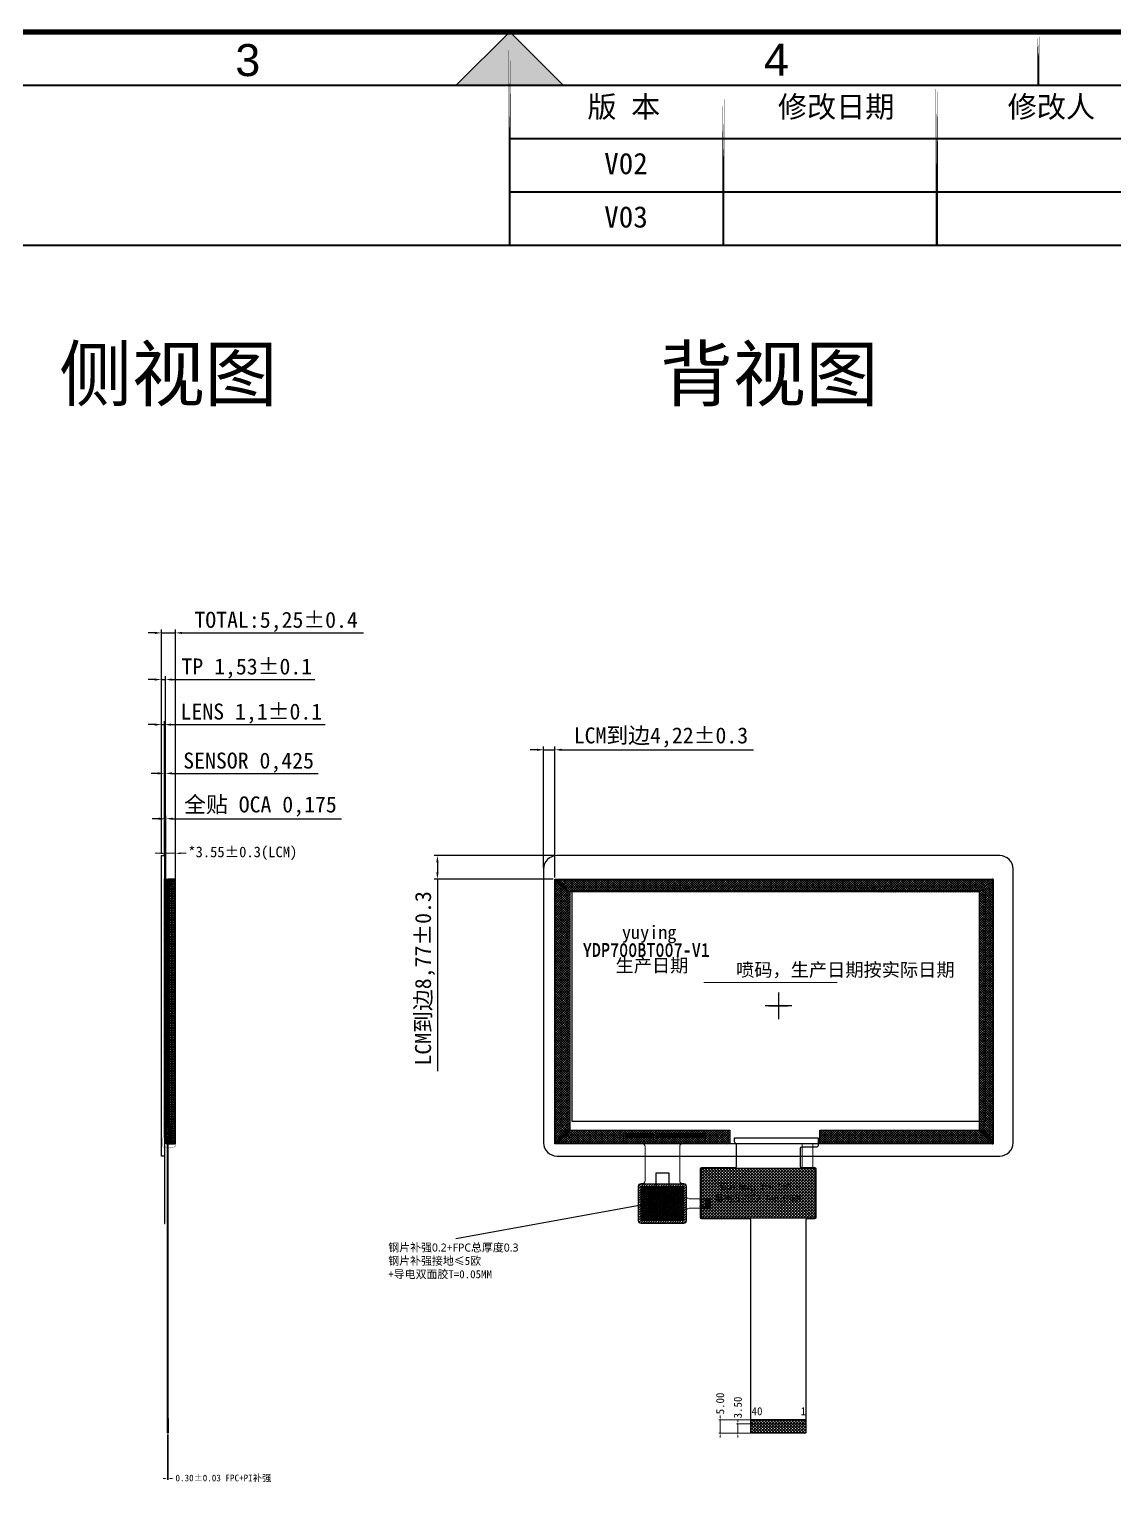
# Model space of a CAD drawing. Header units: millimetres. Extents: x 5678 to 6868, y 431 to 1273.
# Drawn here: x 6093 to 6500, y 725 to 1273 of the extents above; entities that cross this region are included whole.
import ezdxf
from ezdxf.enums import TextEntityAlignment as Align

# ---------------------------------------------------------------- set-up
doc = ezdxf.new("R2010")
doc.units = ezdxf.units.MM
doc.header["$PDMODE"] = 35
doc.header["$PDSIZE"] = 5
doc.linetypes.add('CENTER', pattern=[0.6, 0.375, -0.075, 0.075, -0.075])
for name, color, linetype in [('', 7, 'Continuous'), ('DIM', 3, 'Continuous'), ('FPC', 2, 'Continuous'), ('ITO', 3, 'Continuous'), ('Lens', 6, 'Continuous'), ('OCA', 2, 'Continuous'), ('sensor OD', 7, 'Continuous'), ('鑫视界图框', 3, 'Continuous')]:
    doc.layers.add(name, color=color, linetype=linetype)
for name, color, linetype, lineweight in [('BOT ITO', 6, 'Continuous', 9), ('TP-FPC', 20, 'Continuous', 9), ('标注', 3, 'Continuous', 13)]:
    doc.layers.add(name, color=color, linetype=linetype, lineweight=lineweight)
doc.styles.add('Arial', font='arial.ttf')
doc.styles.add('NOTE', font='ROMANS.shx', dxfattribs={"width": 0.8, "bigfont": 'EXTFONT.shx'})
doc.styles.get("Standard").update_dxf_attribs({"font": 'txt', "bigfont": 'gbcbig.shx'})
doc.styles.add('TITLE', font='arial.ttf')
doc.styles.add('宋体', font='')
doc.styles.add('黑体', font='simhei.ttf')
doc.styles.get('宋体').set_extended_font_data('SimSun')
doc.dimstyles.new('DIM', dxfattribs={"dimtxt": 3, "dimasz": 0.8, "dimexe": 0.5, "dimexo": 0.5, "dimgap": 0.5, "dimtad": 0, "dimzin": 9, "dimdsep": 46, "dimtxsty": '宋体', "dimcen": 0.1, "dimclrd": 3, "dimclre": 3, "dimclrt": 3, "dimadec": 0, "dimazin": 0, "dimtm": 1e-09, "dimtfac": 1, "dimtmove": 0, "dimatfit": 0, "dimfxl": 1, "dimtolj": 1, "dimlwd": 5, "dimlwe": 5, "dimarcsym": 0})
doc.dimstyles.new('HJ', dxfattribs={"dimtxt": 6, "dimasz": 2.5, "dimexe": 1.25, "dimexo": 0.625, "dimtad": 1, "dimtxsty": '黑体', "dimcen": 2.5, "dimclrd": 4, "dimclre": 4, "dimclrt": 4, "dimadec": 0, "dimazin": 0, "dimtfac": 1, "dimtmove": 0, "dimatfit": 3, "dimfxl": 1, "dimarcsym": 0})
doc.dimstyles.new('ISO-25$7', dxfattribs={"dimscale": 0.5, "dimtxt": 1.5, "dimasz": 2, "dimexe": 0.2, "dimexo": 0.2, "dimtad": 0, "dimzin": 1, "dimdsep": 46, "dimtxsty": 'TITLE', "dimcen": 2.5, "dimclrd": 7, "dimclre": 256, "dimclrt": 7, "dimadec": 0, "dimazin": 0, "dimtfac": 1, "dimtmove": 0, "dimatfit": 0, "dimfxl": 1, "dimlwd": 9, "dimlwe": 9, "dimarcsym": 0})
doc.dimstyles.new('STANDARD$7', dxfattribs={"dimtxt": 1.5, "dimasz": 1.25, "dimexe": 0.25, "dimexo": 0.25, "dimgap": 0.25, "dimtad": 0, "dimzin": 0, "dimdsep": 46, "dimtxsty": 'NOTE', "dimcen": 0.5, "dimclrd": 256, "dimclre": 5, "dimclrt": 256, "dimazin": 0, "dimtfac": 1, "dimtmove": 0, "dimatfit": 1, "dimfxl": 1, "dimtolj": 1, "dimtzin": 0, "dimarcsym": 0})

# ---------------------------------------------------------------- blocks, each defined once
blk = doc.blocks.new('*D125')
at = {"color": 4, "lineweight": -2}
for p, q in [((6142.46, 963.83), (6142.46, 1013.57)), ((6143.56, 963.83), (6143.56, 1013.57)), ((6139.96, 1012.32), (6137.46, 1012.32)), ((6142.46, 1012.32), (6143.56, 1012.32)), ((6146.06, 1012.32), (6203.74, 1012.32))]:
    blk.add_line(p, q, dxfattribs=at)
at = {"color": 4}
for points in [[(6139.96, 1012.73), (6139.96, 1011.9), (6142.46, 1012.32)], [(6146.06, 1012.73), (6146.06, 1011.9), (6143.56, 1012.32)]]:
    blk.add_solid(points, dxfattribs=at)
at = {"layer": 'Defpoints', "color": 0}
for p in [(6143.56, 1012.32), (6142.46, 963.21), (6143.56, 963.21)]:
    blk.add_point(p, dxfattribs=at)
at = {"color": 4, "insert": (6176.15, 1016.45), "char_height": 6, "attachment_point": 5, "style": '黑体'}
blk.add_mtext('LENS 1,1%%P0.1', dxfattribs=at)
blk = doc.blocks.new('*D130')
at = {"color": 4, "lineweight": -2}
for p, q in [((6141.06, 994.05), (6138.56, 994.05)), ((6143.56, 963.54), (6143.56, 995.3)), ((6143.56, 994.05), (6143.98, 994.05)), ((6143.98, 955.25), (6143.98, 995.3)), ((6146.48, 994.05), (6201.23, 994.05))]:
    blk.add_line(p, q, dxfattribs=at)
at = {"color": 4}
for points in [[(6141.06, 994.47), (6141.06, 993.64), (6143.56, 994.05)], [(6146.48, 994.47), (6146.48, 993.64), (6143.98, 994.05)]]:
    blk.add_solid(points, dxfattribs=at)
at = {"layer": 'Defpoints', "color": 0}
for p in [(6143.98, 994.05), (6143.56, 962.92), (6143.98, 954.63)]:
    blk.add_point(p, dxfattribs=at)
at = {"color": 4, "insert": (6175.11, 998.07), "char_height": 6, "attachment_point": 5, "style": '黑体'}
blk.add_mtext('SENSOR 0,425', dxfattribs=at)
blk = doc.blocks.new('*D131')
at = {"color": 4, "lineweight": -2}
for p, q in [((6142.46, 963.83), (6142.46, 1030.46)), ((6143.98, 955.25), (6143.98, 1030.46)), ((6139.96, 1029.21), (6137.46, 1029.21)), ((6142.46, 1029.21), (6143.98, 1029.21)), ((6146.48, 1029.21), (6199.88, 1029.21))]:
    blk.add_line(p, q, dxfattribs=at)
at = {"color": 4}
for points in [[(6139.96, 1029.63), (6139.96, 1028.8), (6142.46, 1029.21)], [(6146.48, 1029.63), (6146.48, 1028.8), (6143.98, 1029.21)]]:
    blk.add_solid(points, dxfattribs=at)
at = {"layer": 'Defpoints', "color": 0}
for p in [(6143.98, 1029.21), (6142.46, 963.21), (6143.98, 954.63)]:
    blk.add_point(p, dxfattribs=at)
at = {"color": 4, "insert": (6174.43, 1033.34), "char_height": 6, "attachment_point": 5, "style": '黑体'}
blk.add_mtext('TP 1,53%%P0.1', dxfattribs=at)
blk = doc.blocks.new('*D160')
at = {"color": 3, "lineweight": 5}
for p, q in [((6358.37, 751.01), (6358.37, 751.81)), ((6363.01, 750.21), (6357.87, 750.21)), ((6363.01, 746.71), (6357.87, 746.71)), ((6358.37, 746.71), (6358.37, 750.21)), ((6358.37, 745.91), (6358.37, 745.11))]:
    blk.add_line(p, q, dxfattribs=at)
at = {"color": 3}
for points in [[(6358.24, 751.01), (6358.51, 751.01), (6358.37, 750.21)], [(6358.24, 745.91), (6358.51, 745.91), (6358.37, 746.71)]]:
    blk.add_solid(points, dxfattribs=at)
at = {"layer": 'Defpoints', "color": 0}
for p in [(6358.37, 750.21), (6363.51, 750.21), (6363.51, 746.71)]:
    blk.add_point(p, dxfattribs=at)
at = {"color": 7, "insert": (6358.37, 756.37), "char_height": 3, "attachment_point": 5, "rotation": 90, "style": '宋体'}
blk.add_mtext('\\A1;3.50', dxfattribs=at)
blk = doc.blocks.new('*D161')
at = {"color": 3, "lineweight": 5}
for p, q in [((6363.01, 751.71), (6351.28, 751.71)), ((6351.78, 752.51), (6351.78, 753.31)), ((6351.78, 746.71), (6351.78, 751.71)), ((6363.01, 746.71), (6351.28, 746.71)), ((6351.78, 745.91), (6351.78, 745.11))]:
    blk.add_line(p, q, dxfattribs=at)
at = {"color": 3}
for points in [[(6351.65, 752.51), (6351.91, 752.51), (6351.78, 751.71)], [(6351.65, 745.91), (6351.91, 745.91), (6351.78, 746.71)]]:
    blk.add_solid(points, dxfattribs=at)
at = {"layer": 'Defpoints', "color": 0}
for p in [(6351.78, 751.71), (6363.51, 751.71), (6363.51, 746.71)]:
    blk.add_point(p, dxfattribs=at)
at = {"color": 7, "insert": (6351.78, 757.87), "char_height": 3, "attachment_point": 5, "rotation": 90, "style": '宋体'}
blk.add_mtext('\\A1;5.00', dxfattribs=at)
blk = doc.blocks.new('*D146')
at = {"layer": 'Defpoints', "color": 0}
for p in [(6144.16, 977.05), (6143.98, 962.92), (6144.16, 953.91)]:
    blk.add_point(p, dxfattribs=at)
at = {"layer": 'DIM', "color": 4, "lineweight": -2}
for p, q in [((6141.48, 977.05), (6138.98, 977.05)), ((6143.98, 963.55), (6143.98, 978.3)), ((6143.98, 977.05), (6144.16, 977.05)), ((6144.16, 954.54), (6144.16, 978.3)), ((6146.66, 977.05), (6209.93, 977.05))]:
    blk.add_line(p, q, dxfattribs=at)
at = {"layer": 'DIM', "color": 4}
for points in [[(6141.48, 977.46), (6141.48, 976.63), (6143.98, 977.05)], [(6146.66, 977.46), (6146.66, 976.63), (6144.16, 977.05)]]:
    blk.add_solid(points, dxfattribs=at)
at = {"layer": 'DIM', "color": 4, "insert": (6179.55, 981.63), "char_height": 6, "attachment_point": 5, "style": '黑体'}
blk.add_mtext('全贴 OCA 0,175', dxfattribs=at)
blk = doc.blocks.new('*D147')
at = {"color": 4, "lineweight": -2}
for p, q in [((6139.96, 1046.7), (6137.46, 1046.7)), ((6142.46, 963.83), (6142.46, 1047.95)), ((6142.46, 1046.7), (6147.71, 1046.7)), ((6147.71, 953.8), (6147.71, 1047.95)), ((6150.21, 1046.7), (6218.14, 1046.7))]:
    blk.add_line(p, q, dxfattribs=at)
at = {"color": 4}
for points in [[(6139.96, 1047.12), (6139.96, 1046.29), (6142.46, 1046.7)], [(6150.21, 1047.12), (6150.21, 1046.29), (6147.71, 1046.7)]]:
    blk.add_solid(points, dxfattribs=at)
at = {"layer": 'Defpoints', "color": 0}
for p in [(6147.71, 1046.7), (6142.46, 963.21), (6147.71, 953.17)]:
    blk.add_point(p, dxfattribs=at)
at = {"color": 4, "insert": (6185.42, 1050.83), "char_height": 6, "attachment_point": 5, "style": '黑体'}
blk.add_mtext('TOTAL:5,25%%P0.4', dxfattribs=at)
blk = doc.blocks.new('*D148')
at = {"color": 3, "lineweight": 5}
for p, q in [((6144.16, 951.48), (6144.16, 964.59)), ((6147.71, 953.67), (6147.71, 964.59)), ((6142.16, 964.09), (6140.16, 964.09)), ((6144.16, 964.09), (6147.71, 964.09)), ((6149.71, 964.09), (6151.71, 964.09))]:
    blk.add_line(p, q, dxfattribs=at)
at = {"color": 3}
for points in [[(6142.16, 964.42), (6142.16, 963.76), (6144.16, 964.09)], [(6149.71, 964.42), (6149.71, 963.76), (6147.71, 964.09)]]:
    blk.add_solid(points, dxfattribs=at)
at = {"layer": 'Defpoints', "color": 0}
for p in [(6147.71, 964.09), (6144.16, 950.98), (6147.71, 953.17)]:
    blk.add_point(p, dxfattribs=at)
at = {"color": 7, "insert": (6172.93, 964.09), "char_height": 4, "attachment_point": 5, "style": '宋体'}
blk.add_mtext('\\A1;*3.55%%P0.3(LCM)', dxfattribs=at)
blk = doc.blocks.new('*D162')
at = {"color": 3, "lineweight": 5}
for p, q in [((6144.69, 746.21), (6144.69, 729.29)), ((6144.99, 746.21), (6144.99, 729.29)), ((6143.89, 729.79), (6143.09, 729.79)), ((6144.69, 729.79), (6144.99, 729.79)), ((6145.79, 729.79), (6146.59, 729.79))]:
    blk.add_line(p, q, dxfattribs=at)
at = {"color": 3}
for points in [[(6143.89, 729.93), (6143.89, 729.66), (6144.69, 729.79)], [(6145.79, 729.93), (6145.79, 729.66), (6144.99, 729.79)]]:
    blk.add_solid(points, dxfattribs=at)
at = {"layer": 'Defpoints', "color": 0}
for p in [(6144.69, 746.71), (6144.99, 746.71), (6144.69, 729.79)]:
    blk.add_point(p, dxfattribs=at)
at = {"color": 7, "insert": (6165.68, 729.79), "char_height": 3, "attachment_point": 5, "style": '宋体'}
blk.add_mtext('\\A1;{\\H0.83333x;0.30%%P0.03 FPC+PI补强}', dxfattribs=at)
blk = doc.blocks.new('*D149')
at = {"color": 4, "lineweight": -2}
for p, q in [((6283.12, 1002.89), (6280.62, 1002.89)), ((6285.62, 958.83), (6285.62, 1004.14)), ((6285.62, 1002.89), (6289.84, 1002.89)), ((6289.84, 955.06), (6289.84, 1004.14)), ((6292.34, 1002.89), (6364.28, 1002.89))]:
    blk.add_line(p, q, dxfattribs=at)
at = {"color": 4}
for points in [[(6283.12, 1003.31), (6283.12, 1002.48), (6285.62, 1002.89)], [(6292.34, 1003.31), (6292.34, 1002.48), (6289.84, 1002.89)]]:
    blk.add_solid(points, dxfattribs=at)
at = {"layer": 'Defpoints', "color": 0}
for p in [(6285.62, 1002.89), (6285.62, 958.21), (6289.84, 954.43)]:
    blk.add_point(p, dxfattribs=at)
at = {"color": 4, "insert": (6329.56, 1007.51), "char_height": 6, "attachment_point": 5, "style": '黑体'}
blk.add_mtext('LCM到边4,22%%P0.3', dxfattribs=at)
blk = doc.blocks.new('*D150')
at = {"color": 4, "lineweight": -2}
for p, q in [((6289.99, 963.21), (6244.59, 963.21)), ((6245.84, 960.71), (6245.84, 956.93)), ((6289.21, 954.43), (6244.59, 954.43)), ((6245.84, 954.43), (6245.84, 882.49))]:
    blk.add_line(p, q, dxfattribs=at)
at = {"color": 4}
for points in [[(6245.42, 960.71), (6246.26, 960.71), (6245.84, 963.21)], [(6245.42, 956.93), (6246.26, 956.93), (6245.84, 954.43)]]:
    blk.add_solid(points, dxfattribs=at)
at = {"layer": 'Defpoints', "color": 0}
for p in [(6245.84, 963.21), (6290.62, 963.21), (6289.84, 954.43)]:
    blk.add_point(p, dxfattribs=at)
at = {"color": 4, "insert": (6241.22, 917.21), "char_height": 6, "attachment_point": 5, "rotation": 90, "style": '黑体'}
blk.add_mtext('LCM到边8,77%%P0.3', dxfattribs=at)
blk = doc.blocks.new('zw$D55E')
h = blk.add_hatch()
h.set_pattern_fill('JIS_WOOD', color=2, scale=0.25, style=0)
h.set_pattern_definition([(45, (-3406.6997, -983.77476), (-0.125, 0.125), [])])
h.paths.add_polyline_path([(-0.45, -0.4), (-0.45, -1.93), (0.6, -1.93), (0.6, -2.58), (1.45, -2.58), (1.45, -1.1), (2.3, -1.1), (2.3, -0.4)])
h.paths.add_polyline_path([(1.45, -91.5), (1.3, -91.5), (1, -91.5), (1, -92.37), (0.6, -92.37), (0.6, -98.8), (2.3, -98.8), (2.3, -98.1), (1.2, -98.1), (1.2, -95.9), (1.45, -95.9)])
at = {"color": 7, "linetype": 'Continuous'}
for p, q in [((1.05, -0.4), (1.05, 0)), ((1.95, -0.4), (1.28, 0))]:
    blk.add_line(p, q, dxfattribs=at)
for p, q in [((0.6, -4.38), (-0.45, -4.38)), ((0.6, -4.78), (-0.45, -4.78)), ((0.6, -95.3), (-0.45, -95.3)), ((-0.45, -95.7), (0.6, -95.7)), ((-0.45, -97.94), (0.6, -97.94))]:
    blk.add_line(p, q)
at = {"color": 4, "linetype": 'Continuous'}
blk.add_lwpolyline([(0, -0.3), (2.25, -0.3, -0.414214), (2.55, -0.6), (2.55, -98.6, -0.414214), (2.25, -98.9), (0, -98.9), (0, -99.2), (2.35, -99.2, 0.414214), (2.85, -98.7), (2.85, -0.5, 0.414214), (2.35, 0), (0, 0)], format="xyb", close=True, dxfattribs=at)
at = {"color": 7, "linetype": 'Continuous'}
for points in [[(1.45, -2.58), (0.6, -2.58), (0.6, -1.93), (-0.45, -1.93), (-0.45, -0.4), (2.3, -0.4), (2.3, -98.8), (-0.45, -98.8), (-0.45, -0.4), (1.62, -0.4), (-0.45, -0.4), (-0.45, -1.93), (0.6, -1.93), (0.6, -2.58), (1.4, -2.58), (0.6, -2.58)], [(1.45, -27.58), (0.6, -27.58), (0.6, -1.93), (-0.45, -1.93)], [(2.3, -1.1), (1.45, -1.1), (1.45, -95.9), (1.2, -95.9), (1.2, -98.1), (2.3, -98.1), (1.3, -98.1)], [(0.6, -98.8), (0.6, -47.58), (1.45, -47.58)], [(0.6, -92.37), (0.9, -92.37), (0.6, -92.37), (0.6, -98.8), (2.3, -98.8), (0.6, -98.8), (0.6, -92.37), (1, -92.37), (1, -91.5), (1.3, -91.5), (1.45, -91.5)], [(1.05, -98.8), (1.05, -99.2), (1.28, -99.2), (1.95, -98.8)]]:
    blk.add_lwpolyline(points, dxfattribs=at)
blk = doc.blocks.new('zw$FAE')
at = {"color": 4, "linetype": 'Continuous'}
blk.add_lwpolyline([(82.05, -0.3), (82.05, -98.9, -0.414214), (81.75, -99.2), (-81.75, -99.2, -0.414214), (-82.05, -98.9), (-82.05, -0.3, -0.414214), (-81.75, 0), (81.75, 0, -0.414214)], format="xyb", close=True, dxfattribs=at)

msp = doc.modelspace()

# ---------------------------------------------------------------- hatches: boundary and pattern name
at = {"layer": ''}
h = msp.add_hatch(dxfattribs=at)
h.set_pattern_fill('ANSI37', color=253, scale=0.25)
h.set_pattern_definition([(45, (4431.8874, 628.42545), (-0.561266, 0.561266), []), (135, (4431.8874, 628.42545), (-0.561266, -0.561266), [])])
h.paths.add_polyline_path([(6344.6164, 827.7875, 0.41421356), (6345.1164, 827.2875), (6386.9464, 827.2875, 0.41421356), (6387.4464, 827.7875), (6387.4464, 845.6125, 0.41421356), (6386.9464, 846.1125), (6345.1164, 846.1125, 0.41421356), (6344.6164, 845.6125)])
h.paths.add_polyline_path([(6382.5533, 832.7194), (6349.1422, 832.7194), (6349.1422, 836.5059), (6382.5533, 836.5059)], flags=24)
h.paths.add_polyline_path([(6382.4435, 836.9887), (6350.7478, 836.9887), (6350.7478, 840.7753), (6382.4435, 840.7753)], flags=24)
h = msp.add_hatch(dxfattribs=at)
h.set_pattern_fill('ANSI37', color=1, scale=0.25)
h.set_pattern_definition([(45, (4431.8874, 628.32545), (-0.561266, 0.561266), []), (135, (4431.8874, 628.32545), (-0.561266, -0.561266), [])])
h.paths.add_polyline_path([(6363.3064, 746.9125, 0.41421356), (6363.5064, 746.7125), (6383.6064, 746.7125, 0.41421356), (6383.8064, 746.9125), (6383.8064, 750.1616), (6363.3064, 750.1616)])
h.paths.add_polyline_path([(6363.3064, 750.1616), (6383.8064, 750.1616), (6383.8064, 751.6616), (6363.3064, 751.6616)])
msp.add_hatch(color=3).paths.add_polyline_path([(6252.9245, 1251.9729), (6272.9245, 1271.9729), (6292.9245, 1251.9729)])
h = msp.add_hatch()
h.set_pattern_fill('ANSI31', color=256, scale=0.2, style=0)
h.set_pattern_definition([(45, (4901.5865, -36.24733), (-0.4490128, 0.4490128), [])])
edge = h.paths.add_edge_path()
edge.add_line((6339.0164, 839.3258), (6339.0164, 826.3258))
edge.add_arc((6338.1164, 826.3258), 0.9, 270, 360, ccw=False)
edge.add_line((6338.1164, 825.4258), (6322.1164, 825.4258))
edge.add_arc((6322.1164, 826.3258), 0.9, 180, 270, ccw=False)
edge.add_line((6321.2164, 826.3258), (6321.2164, 839.3258))
edge.add_arc((6322.1164, 839.3258), 0.9, 90, 180, ccw=False)
edge.add_line((6322.1164, 840.2258), (6338.1164, 840.2258))
edge.add_arc((6338.1164, 839.3258), 0.9, 0, 90, ccw=False)
h = msp.add_hatch()
h.set_pattern_fill('ANSI37', color=4, scale=0.15, style=0)
h.set_pattern_definition([(45, (4901.5865, -36.24733), (-0.3367596, 0.3367596), []), (135, (4901.5865, -36.24733), (-0.3367596, -0.3367596), [])])
h.paths.add_polyline_path([(6338.0164, 839.2258), (6338.0164, 826.4258), (6322.2164, 826.4258), (6322.2164, 839.2258)])
at = {"layer": 'DIM'}
h = msp.add_hatch(dxfattribs=at)
h.set_pattern_fill('ANSI37', color=252, scale=0.2, style=0)
h.set_pattern_definition([(45, (-3167.961, 2204.8213), (-0.449012806, 0.449012806), []), (135, (-3167.961, 2204.8213), (-0.449012806, -0.449012806), [])])
h.paths.add_polyline_path([(6144.2364, 855.1458), (6147.6064, 855.1458), (6147.6064, 954.4458), (6144.2364, 954.4458)])
h = msp.add_hatch(dxfattribs=at)
h.set_pattern_fill('ANSI37', color=252, scale=0.2, style=0)
h.set_pattern_definition([(45, (-3089.8794, 2205.1013), (-0.449012806, 0.449012806), []), (135, (-3089.8794, 2205.1013), (-0.449012806, -0.449012806), [])])
h.paths.add_polyline_path([(6448.9143, 949.5158), (6454.0364, 954.4328), (6454.0364, 954.4458), (6289.8364, 954.4458), (6289.8364, 954.422), (6294.4128, 949.7957)])
h = msp.add_hatch(dxfattribs=at)
h.set_pattern_fill('ANSI37', color=252, scale=0.2, style=0)
h.set_pattern_definition([(45, (-3089.0994, 2204.8213), (-0.449012806, 0.449012806), []), (135, (-3089.0994, 2204.8213), (-0.449012806, -0.449012806), [])])
h.paths.add_polyline_path([(6290.6514, 855.1458), (6295.4614, 859.8108), (6295.4614, 949.5908), (6290.6514, 954.4008), (6289.8364, 954.4008), (6289.8364, 855.1458)])
h = msp.add_hatch(dxfattribs=at)
h.set_pattern_fill('ANSI37', color=252, scale=0.2, style=0)
h.set_pattern_definition([(45, (-3089.0994, 2204.8213), (-0.449012806, 0.449012806), []), (135, (-3089.0994, 2204.8213), (-0.449012806, -0.449012806), [])])
h.paths.add_polyline_path([(6453.6114, 855.1458), (6448.8014, 859.8108), (6448.8014, 949.5908), (6453.6114, 954.4458), (6454.0364, 954.4458), (6454.0364, 855.1458)])
h = msp.add_hatch(dxfattribs=at)
h.set_pattern_fill('ANSI37', color=252, scale=0.2, style=0)
h.set_pattern_definition([(45, (-3089.8794, 2205.1013), (-0.449012806, 0.449012806), []), (135, (-3089.8794, 2205.1013), (-0.449012806, -0.449012806), [])])
h.paths.add_polyline_path([(6389.0645, 860.3058), (6389.0645, 855.1458), (6454.0364, 855.1458), (6454.0364, 855.9508), (6450.329, 860.3058)])
h.paths.add_polyline_path([(6355.3433, 855.1458), (6355.3433, 860.3058), (6293.7337, 860.3058), (6289.8364, 855.9508), (6289.8364, 855.1458)])

# ---------------------------------------------------------------- linework, layer by layer
at = {"layer": '', "color": 1}
msp.add_line((6383.8064, 751.7116), (6363.3064, 751.7116), dxfattribs=at)
at = {"layer": '', "color": 253}
msp.add_lwpolyline([(6345.1164, 846.1125), (6386.9464, 846.1125, -0.41421356), (6387.4464, 845.6125), (6387.4464, 827.7875, -0.41421356), (6386.9464, 827.2875), (6345.1164, 827.2875, -0.41421356), (6344.6164, 827.7875), (6344.6164, 845.6125, -0.41421356)], format="xyb", close=True, dxfattribs=at)
at = {"color": 5}
for p, q in [((6373.5564, 910.5244), (6373.5564, 903.3072)), ((6369.9477, 906.9158), (6377.165, 906.9158))]:
    msp.add_line(p, q, dxfattribs=at)
at = {"color": 30}
for p, q in [((6144.6864, 857.3858), (6144.6864, 838.4206)), ((6144.6864, 857.3858), (6144.8064, 857.3858)), ((6144.8064, 857.3858), (6144.8064, 838.4206))]:
    msp.add_line(p, q, dxfattribs=at)
at = {"color": 7}
msp.add_line((6144.8064, 752.2125), (6144.6864, 752.2125), dxfattribs=at)
at = {"color": 1}
for p, q in [((6144.8064, 752.2125), (6144.9864, 752.2125)), ((6144.9864, 752.2125), (6144.9864, 746.7125)), ((6144.8164, 746.7125), (6144.6864, 746.7125)), ((6144.9864, 746.7125), (6144.8164, 746.7125))]:
    msp.add_line(p, q, dxfattribs=at)
at = {"color": 3}
msp.add_lwpolyline([(6252.9245, 1251.9729), (6272.9245, 1271.9729), (6292.9245, 1251.9729)], close=True, dxfattribs=at)
at = {"color": 6}
msp.add_lwpolyline([(6285.6164, 958.2058), (6285.6164, 855.6258, 0.41421356), (6290.6164, 850.6258), (6456.4964, 850.6258, 0.41421356), (6461.4964, 855.6258), (6461.4964, 958.2058, 0.41421356), (6456.4964, 963.2058), (6290.6164, 963.2058, 0.41421356)], format="xyb", close=True, dxfattribs=at)
at = {"color": 30, "const_width": 0.12}
msp.add_lwpolyline([(6142.8214, 857.3858), (6142.8214, 854.6758, 0.41421356), (6143.6214, 853.8758), (6146.9064, 853.8758, 0.41421356), (6147.7064, 854.6758), (6147.7064, 956.8408)], format="xyb", dxfattribs=at)
at = {"color": 6}
for points in [[(6144.3064, 950.9758), (6144.1564, 950.9758), (6144.1564, 862.6089), (6144.1564, 862.1958), (6144.3064, 862.1958)], [(6145.3064, 950.9758), (6145.4564, 950.9758), (6145.4564, 862.6089), (6145.4564, 862.1958), (6145.3064, 862.1958)]]:
    msp.add_lwpolyline(points, dxfattribs=at)
at = {"color": 4}
msp.add_lwpolyline([(6144.8064, 952.4158), (6144.8064, 856.7158), (6145.3064, 856.7158), (6145.3064, 952.4158), (6144.3064, 952.4158), (6144.3064, 861.4158), (6144.8064, 861.4158)], dxfattribs=at)
at = {"color": 1}
for points in [[(6316.8164, 857.5258), (6316.5164, 857.5258), (6316.5164, 857.9758), (6316.2164, 857.9758), (6316.2164, 858.2758), (6316.5164, 858.2758), (6316.5164, 858.7258), (6316.8164, 858.7258)], [(6325.5164, 857.5258), (6325.8164, 857.5258), (6325.8164, 857.9758), (6326.1164, 857.9758), (6326.1164, 858.2758), (6325.8164, 858.2758), (6325.8164, 858.7258), (6325.5164, 858.7258)], [(6329.2164, 857.5258), (6328.9164, 857.5258), (6328.9164, 857.9758), (6328.6164, 857.9758), (6328.6164, 858.2758), (6328.9164, 858.2758), (6328.9164, 858.7258), (6329.2164, 858.7258)], [(6345.1164, 857.5258), (6345.4164, 857.5258), (6345.4164, 857.9758), (6345.7164, 857.9758), (6345.7164, 858.2758), (6345.4164, 858.2758), (6345.4164, 858.7258), (6345.1164, 858.7258)]]:
    msp.add_lwpolyline(points, close=True, dxfattribs=at)
at = {"color": 6}
for points in [[(6317.1164, 857.5258), (6317.4164, 857.5258), (6317.4164, 858.7258), (6317.1164, 858.7258)], [(6317.7164, 857.5258), (6318.0164, 857.5258), (6318.0164, 858.7258), (6317.7164, 858.7258)], [(6318.3164, 857.5258), (6318.6164, 857.5258), (6318.6164, 858.7258), (6318.3164, 858.7258)], [(6319.2164, 857.5258), (6318.9164, 857.5258), (6318.9164, 858.7258), (6319.2164, 858.7258)], [(6319.8164, 857.5258), (6319.5164, 857.5258), (6319.5164, 858.7258), (6319.8164, 858.7258)], [(6320.4164, 857.5258), (6320.1164, 857.5258), (6320.1164, 858.7258), (6320.4164, 858.7258)], [(6321.0164, 857.5258), (6320.7164, 857.5258), (6320.7164, 858.7258), (6321.0164, 858.7258)], [(6321.6164, 857.5258), (6321.3164, 857.5258), (6321.3164, 858.7258), (6321.6164, 858.7258)], [(6322.2164, 857.5258), (6321.9164, 857.5258), (6321.9164, 858.7258), (6322.2164, 858.7258)], [(6322.8164, 857.5258), (6322.5164, 857.5258), (6322.5164, 858.7258), (6322.8164, 858.7258)], [(6323.4164, 857.5258), (6323.1164, 857.5258), (6323.1164, 858.7258), (6323.4164, 858.7258)], [(6324.0164, 857.5258), (6323.7164, 857.5258), (6323.7164, 858.7258), (6324.0164, 858.7258)], [(6324.6164, 857.5258), (6324.3164, 857.5258), (6324.3164, 858.7258), (6324.6164, 858.7258)], [(6325.2164, 857.5258), (6324.9164, 857.5258), (6324.9164, 858.7258), (6325.2164, 858.7258)], [(6329.5164, 857.5258), (6329.8164, 857.5258), (6329.8164, 858.7258), (6329.5164, 858.7258)], [(6330.1164, 857.5258), (6330.4164, 857.5258), (6330.4164, 858.7258), (6330.1164, 858.7258)], [(6330.7164, 857.5258), (6331.0164, 857.5258), (6331.0164, 858.7258), (6330.7164, 858.7258)], [(6331.3164, 857.5258), (6331.6164, 857.5258), (6331.6164, 858.7258), (6331.3164, 858.7258)], [(6331.9164, 857.5258), (6332.2164, 857.5258), (6332.2164, 858.7258), (6331.9164, 858.7258)], [(6332.5164, 857.5258), (6332.8164, 857.5258), (6332.8164, 858.7258), (6332.5164, 858.7258)], [(6333.1164, 857.5258), (6333.4164, 857.5258), (6333.4164, 858.7258), (6333.1164, 858.7258)], [(6333.7164, 857.5258), (6334.0164, 857.5258), (6334.0164, 858.7258), (6333.7164, 858.7258)], [(6334.3164, 857.5258), (6334.6164, 857.5258), (6334.6164, 858.7258), (6334.3164, 858.7258)], [(6334.9164, 857.5258), (6335.2164, 857.5258), (6335.2164, 858.7258), (6334.9164, 858.7258)], [(6335.5164, 857.5258), (6335.8164, 857.5258), (6335.8164, 858.7258), (6335.5164, 858.7258)], [(6336.4164, 857.5258), (6336.1164, 857.5258), (6336.1164, 858.7258), (6336.4164, 858.7258)], [(6337.0164, 857.5258), (6336.7164, 857.5258), (6336.7164, 858.7258), (6337.0164, 858.7258)], [(6337.6164, 857.5258), (6337.3164, 857.5258), (6337.3164, 858.7258), (6337.6164, 858.7258)], [(6338.2164, 857.5258), (6337.9164, 857.5258), (6337.9164, 858.7258), (6338.2164, 858.7258)], [(6338.8164, 857.5258), (6338.5164, 857.5258), (6338.5164, 858.7258), (6338.8164, 858.7258)], [(6339.4164, 857.5258), (6339.1164, 857.5258), (6339.1164, 858.7258), (6339.4164, 858.7258)], [(6340.0164, 857.5258), (6339.7164, 857.5258), (6339.7164, 858.7258), (6340.0164, 858.7258)], [(6340.6164, 857.5258), (6340.3164, 857.5258), (6340.3164, 858.7258), (6340.6164, 858.7258)], [(6341.2164, 857.5258), (6340.9164, 857.5258), (6340.9164, 858.7258), (6341.2164, 858.7258)], [(6341.8164, 857.5258), (6341.5164, 857.5258), (6341.5164, 858.7258), (6341.8164, 858.7258)], [(6342.4164, 857.5258), (6342.1164, 857.5258), (6342.1164, 858.7258), (6342.4164, 858.7258)], [(6343.0164, 857.5258), (6342.7164, 857.5258), (6342.7164, 858.7258), (6343.0164, 858.7258)], [(6343.6164, 857.5258), (6343.3164, 857.5258), (6343.3164, 858.7258), (6343.6164, 858.7258)], [(6344.2164, 857.5258), (6343.9164, 857.5258), (6343.9164, 858.7258), (6344.2164, 858.7258)], [(6344.8164, 857.5258), (6344.5164, 857.5258), (6344.5164, 858.7258), (6344.8164, 858.7258)]]:
    msp.add_lwpolyline(points, close=True, dxfattribs=at)
at = {"color": 30}
msp.add_lwpolyline([(6387.1464, 827.0875), (6384.3064, 827.0875, 0.41421356), (6383.8064, 826.5875), (6383.8064, 746.9125, -0.41421356), (6383.6064, 746.7125), (6363.5064, 746.7125, -0.41421356), (6363.3064, 746.9125), (6363.3064, 826.5875, 0.41421356), (6362.8064, 827.0875), (6344.9164, 827.0875, -0.41421356), (6344.4164, 827.5875), (6344.4164, 845.8125, -0.41421356), (6344.9164, 846.3125), (6357.4064, 846.3125, 0.41421356), (6357.9064, 846.8125), (6357.9064, 854.8787, 0.19891237), (6357.7599, 855.2322), (6357.2528, 855.7394, -0.19891237), (6357.1064, 856.0929), (6357.1064, 857.3858), (6388.4464, 857.3858), (6388.4464, 854.4958, -0.41421356), (6387.9464, 853.9958), (6382.1679, 853.9958, 0.41421356), (6381.6679, 853.4958), (6381.6679, 846.8125, 0.41421356), (6382.1679, 846.3125), (6387.1464, 846.3125, -0.41421356), (6387.6464, 845.8125), (6387.6464, 827.5875, -0.41421356)], format="xyb", close=True, dxfattribs=at)
at = {"color": 4}
for points in [[(6327.6164, 839.2258), (6332.6164, 839.2258), (6332.6164, 844.2258), (6327.6164, 844.2258)], [(6338.0164, 839.2258), (6338.0164, 826.4258), (6322.2164, 826.4258), (6322.2164, 839.2258)]]:
    msp.add_lwpolyline(points, close=True, dxfattribs=at)
msp.add_lwpolyline([(6339.0164, 839.3258), (6339.0164, 826.3258, -0.41421356), (6338.1164, 825.4258), (6322.1164, 825.4258, -0.41421356), (6321.2164, 826.3258), (6321.2164, 839.3258, -0.41421356), (6322.1164, 840.2258), (6338.1164, 840.2258, -0.41421356)], format="xyb", close=True)
at = {"color": 0}
for points in [[(6344.6529, 833.8115), (6344.5074, 833.8115, 0.20259725), (6344.2967, 834.0476), (6344.2967, 834.177), (6345.1349, 834.177), (6345.1349, 834.0175), (6344.5315, 834.0175, -0.11000046)], [(6344.4351, 831.8154, 0.14005778), (6344.4319, 831.7579, 0.15425612), (6344.4637, 831.7047, 0.11730981), (6344.5159, 831.675, 0.05518852), (6344.664, 831.6514, -0.1019558), (6344.6132, 831.7142, -0.09349026), (6344.5946, 831.7785, -0.10761422), (6344.606, 831.8757, -0.12203776), (6344.6698, 831.971, -0.18400734), (6344.8489, 832.0418, -0.16929672), (6345.0432, 831.9917, -0.20706814), (6345.1466, 831.8221, -0.17578496), (6345.1129, 831.6364, -0.18487103), (6344.9515, 831.5146, -0.07043958), (6344.7502, 831.4859, -0.0607945), (6344.5417, 831.5045, -0.15678695), (6344.3695, 831.5976, -0.15512766), (6344.3002, 831.742, -0.10254106), (6344.306, 831.8641, -0.11259785), (6344.3502, 831.9477, -0.1039548), (6344.4207, 832.0012, -0.07120064), (6344.5055, 832.027), (6344.5225, 831.8722, 0.10948283), (6344.4668, 831.8547, 0.16627726)], [(6344.8311, 831.8843, 0.13554853), (6344.7528, 831.8575, 0.17919427), (6344.7136, 831.7984, 0.18767185), (6344.7242, 831.7246, 0.09910619), (6344.754, 831.6916, 0.0878097), (6344.7926, 831.6729, 0.06603297), (6344.8465, 831.6651, 0.08418586), (6344.9268, 831.6751, 0.10940365), (6344.9791, 831.7046, 0.12924726), (6345.012, 831.7514, 0.11360114), (6345.0166, 831.7952, 0.13652871), (6344.9985, 831.8401, 0.18060386), (6344.937, 831.8787, 0.08235934)]]:
    msp.add_lwpolyline(points, format="xyb", close=True, dxfattribs=at)
at = {"color": 7, "const_width": 0.2}
msp.add_lwpolyline([(6383.8064, 750.2116), (6363.3064, 750.2116)], dxfattribs=at)
at = {"layer": 'DIM', "color": 252}
for points in [[(6144.2364, 954.4458), (6147.6064, 954.4458), (6147.6064, 855.1458), (6144.2364, 855.1458)], [(6448.9143, 949.6469), (6294.8487, 949.6469), (6289.8364, 954.4328), (6289.8364, 954.4458), (6454.0364, 954.4458), (6454.0364, 954.4328)], [(6290.6514, 855.1458), (6289.8364, 855.1458), (6289.8364, 954.4008), (6290.6514, 954.4008), (6295.4614, 949.5908), (6295.4614, 859.8108)], [(6389.0645, 860.3058), (6450.329, 860.3058), (6454.0364, 855.9508), (6454.0364, 855.1458), (6389.0645, 855.1458)]]:
    msp.add_lwpolyline(points, close=True, dxfattribs=at)
for points in [[(6453.6114, 855.1458), (6454.0364, 855.1458), (6454.0364, 954.4458), (6453.6114, 954.4458)], [(6448.8014, 949.5908), (6448.8014, 859.8108)], [(6294.8698, 860.3058), (6355.3433, 860.3058), (6355.3433, 855.1458), (6289.8364, 855.1458), (6289.8364, 855.9508), (6294.8698, 860.3058)]]:
    msp.add_lwpolyline(points, dxfattribs=at)
at = {"layer": 'FPC', "color": 30}
for p, q in [((6144.6864, 746.7125), (6144.6864, 857.3858)), ((6144.8064, 857.3858), (6144.8064, 746.7125))]:
    msp.add_line(p, q, dxfattribs=at)
at = {"layer": 'ITO', "color": 30}
msp.add_lwpolyline([(6143.5814, 825.3258), (6143.6814, 825.3258), (6143.6814, 858.4558), (6143.5814, 858.4558)], close=True, dxfattribs=at)
at = {"layer": 'Lens'}
for p, q in [((6373.5564, 911.9158), (6373.5564, 901.9158)), ((6373.5564, 911.9158), (6373.5564, 901.9158)), ((6373.5564, 911.9158), (6373.5564, 901.9158)), ((6378.5564, 906.9158), (6368.5564, 906.9158)), ((6378.5564, 906.9158), (6368.5564, 906.9158)), ((6378.5564, 906.9158), (6368.5564, 906.9158))]:
    msp.add_line(p, q, dxfattribs=at)
for points in [[(6142.4564, 963.2058), (6143.5564, 963.2058), (6143.5564, 850.6258), (6142.4564, 850.6258)], [(6450.9636, 950.1758), (6296.1492, 950.1758), (6296.1492, 863.6558), (6450.9636, 863.6558)]]:
    msp.add_lwpolyline(points, close=True, dxfattribs=at)
at = {"layer": 'OCA', "color": 1, "linetype": 'Continuous'}
msp.add_lwpolyline([(6143.9814, 953.9113), (6144.1564, 953.9113), (6144.1564, 860.6757), (6143.9814, 860.6757)], close=True, dxfattribs=at)
at = {"layer": 'sensor OD', "linetype": 'CENTER'}
msp.add_lwpolyline([(6143.5564, 954.6258), (6143.9814, 954.6258), (6143.9814, 857.4558), (6143.5564, 857.4558)], close=True, dxfattribs=at)
at = {"layer": 'TP-FPC', "color": 42}
msp.add_lwpolyline([(6323.6164, 854.2258), (6323.6164, 841.3258, -0.41421356), (6322.6164, 840.3258), (6322.1164, 840.3258, 0.41421356), (6321.1164, 839.3258), (6321.1164, 826.3258, 0.41421356), (6322.1164, 825.3258), (6338.1164, 825.3258, 0.41421356), (6339.1164, 826.3258), (6339.1164, 830.0758, -0.41421356), (6340.1164, 831.0758), (6347.9164, 831.0758, 0.41421356), (6348.1164, 831.2758), (6348.1164, 834.3758, 0.41421356), (6347.9164, 834.5758), (6340.1164, 834.5758, -0.41421356), (6339.1164, 835.5758), (6339.1164, 839.3258, 0.41421356), (6338.1164, 840.3258), (6337.6164, 840.3258, -0.41421356), (6336.6164, 841.3258), (6336.6164, 854.2258, -0.41421356), (6337.6164, 855.2258), (6345.7164, 855.2258, 0.41421356), (6346.2164, 855.7258), (6346.2164, 858.7258, 0.41421356), (6346.0164, 858.9258), (6328.3164, 858.9258, 0.41421356), (6328.1164, 858.7258), (6328.1164, 856.5758, -1), (6326.6164, 856.5758), (6326.6164, 858.7258, 0.41421356), (6326.4164, 858.9258), (6315.9164, 858.9258, 0.41421356), (6315.7164, 858.7258), (6315.7164, 855.7258, 0.41421356), (6316.2164, 855.2258), (6322.6164, 855.2258, -0.41421356)], format="xyb", close=True, dxfattribs=at)
at = {"layer": 'TP-FPC', "color": 2, "linetype": 'Continuous'}
for points in [[(6347.9164, 833.9258), (6347.9164, 834.2258), (6346.1164, 834.2258), (6346.1164, 833.9258)], [(6347.9164, 833.4258), (6347.9164, 833.7258), (6346.1164, 833.7258), (6346.1164, 833.4258)], [(6347.9164, 832.9258), (6347.9164, 833.2258), (6346.1164, 833.2258), (6346.1164, 832.9258)], [(6347.9164, 832.4258), (6347.9164, 832.7258), (6346.1164, 832.7258), (6346.1164, 832.4258)], [(6347.9164, 831.9258), (6347.9164, 832.2258), (6346.1164, 832.2258), (6346.1164, 831.9258)], [(6347.9164, 831.4258), (6347.9164, 831.7258), (6346.1164, 831.7258), (6346.1164, 831.4258)]]:
    msp.add_lwpolyline(points, close=True, dxfattribs=at)
at = {"layer": '标注', "color": 6, "linetype": 'Continuous'}
for p, q in [((6382.5306, 846.3125), (6382.5306, 855.1958)), ((6386.5306, 855.1958), (6386.5306, 846.3125)), ((6386.5306, 855.1958), (6386.5306, 846.3125))]:
    msp.add_line(p, q, dxfattribs=at)
at = {"layer": '鑫视界图框', "color": 3}
for points, const_width in [([(6866.9245, 431.9729), (5678.9245, 431.9729), (5678.9245, 1271.9729), (6866.9245, 1271.9729)], 2), ([(6272.9245, 1271.9729), (6272.9245, 1271.9729), (6272.928, 1191.9729), (6272.928, 1191.9729)], 0.8), ([(6470.9245, 1271.9729), (6470.9245, 1271.9729), (6470.9245, 1252.1729), (6470.9245, 1252.1729)], 0.8), ([(6846.9245, 451.9729), (5698.9245, 451.9729), (5698.9245, 1251.9729), (6846.9245, 1251.9729)], 0.8), ([(5698.9245, 1251.9729), (6846.9245, 1251.9729), (6846.9245, 1191.9729), (5698.9245, 1191.9729)], 0.8), ([(6352.9254, 1251.9729), (6352.9254, 1251.9729), (6352.928, 1191.9729), (6352.928, 1191.9729)], 0.8), ([(6432.9254, 1251.9729), (6432.9254, 1251.9729), (6432.928, 1191.9729), (6432.928, 1191.9729)], 0.8), ([(6272.9254, 1231.9729), (6846.9245, 1231.9729), (6846.9245, 1211.9729), (6272.9254, 1211.9729)], 0.8)]:
    msp.add_lwpolyline(points, close=True, dxfattribs=dict(at, const_width=const_width))

# ---------------------------------------------------------------- block references
at = {"color": 7}
for name, p in [('zw$D55E', (6144.8564, 954.3958)), ('zw$FAE', (6371.9364, 954.3958))]:
    msp.add_blockref(name, p, dxfattribs=at)

# ---------------------------------------------------------------- texts
at = {"color": 6, "linetype": 'Continuous', "style": '宋体'}
for s, p in [('40', (6365.5652, 754.9599)), ('1', (6382.8872, 754.9599))]:
    msp.add_text(s, height=3, dxfattribs=at).set_placement(p, align=Align.MIDDLE_CENTER)
at = {"attachment_point": 1}
for s, insert, char_height, width, style in [('{\\fSimHei|b0|i0|c134|p49;\\C4;侧视图}', (6104.1079, 1153.8022), 20, 119.739682, 'Arial'), ('{\\fSimHei|b0|i0|c134|p49;\\C4;背视图}', (6329.2374, 1153.8022), 20, 107.781813, 'Arial'), ('{\\fMicrosoft YaHei|b0|i0|c134|p34;\\C4;钢片补强0.2+FPC总厚度0.3\\P\\fSimHei|b0|i0|c134|p49;钢片补强接地≤5欧\\P\\C1;+导电双面胶T=0.05MM}', (6227.4348, 817.8172), 3, 76.74884, '黑体')]:
    msp.add_mtext(s, dxfattribs=dict(at, insert=insert, char_height=char_height, width=width, style=style))
at = {"color": 2, "char_height": 5, "attachment_point": 1}
for s, insert in [('{\\fFangSong|b0|i0|c134|p49;\\C1;yuying}', (6314.9634, 936.9988)), ('{\\fFangSong|b0|i0|c134|p49;\\C1;YDP700BT007-V1}', (6300.2976, 930.4993)), ('{\\fFangSong|b0|i0|c134|p49;\\C1;YDP700BT007-V1}', (6300.2976, 930.2143)), ('{\\fFangSong|b0|i0|c134|p49;\\C1;生产日期}', (6312.5571, 924.5606)), ('{\\fFangSong|b0|i0|c134|p49;\\C1;喷码，生产日期按实际日期}', (6357.7168, 922.9355))]:
    msp.add_mtext(s, dxfattribs=dict(at, insert=insert))
at = {"color": 254, "lineweight": 30, "char_height": 1.12, "attachment_point": 5, "style": '宋体'}
for s, insert, width in [('{\\H2.188x;钢片接地 T=0.2MM +}', (6366.5956, 838.882), 31.542763), ('{\\H2.188x;导电双面胶 T=0.05MM}', (6365.8478, 834.6126), 34.720804)]:
    msp.add_mtext(s, dxfattribs=dict(at, insert=insert, width=width))
at = {"layer": 'BOT ITO', "color": 3, "char_height": 0.2, "width": 0.239859, "attachment_point": 7, "rotation": 90, "style": '黑体'}
for insert in [(6316.7712, 857.8652), (6325.7712, 857.8652), (6329.1712, 857.8652)]:
    msp.add_mtext('GND', dxfattribs=dict(at, insert=insert))
at = {"layer": 'BOT ITO', "char_height": 0.2, "width": 0.239859, "attachment_point": 7, "rotation": 90, "style": '黑体'}
for s, insert in [('{\\C0;TX14}', (6317.3712, 857.8652)), ('{\\C0;TX13}', (6317.9712, 857.8652)), ('{\\C0;TX12}', (6318.5712, 857.8652)), ('{\\C0;TX11}', (6319.1712, 857.8652)), ('{\\C0;TX10}', (6319.7712, 857.8652)), ('{\\C0;TX9}', (6320.3712, 857.8652)), ('{\\C0;TX8}', (6320.9712, 857.8652)), ('{\\C0;TX7}', (6321.5712, 857.8652)), ('{\\C0;TX6}', (6322.1712, 857.8652)), ('{\\C0;TX5}', (6322.7712, 857.8652)), ('{\\C0;TX4}', (6323.3712, 857.8652)), ('{\\C0;TX3}', (6323.9712, 857.8652)), ('{\\C0;TX2}', (6324.5712, 857.8652)), ('{\\C0;TX1}', (6325.1712, 857.8652)), ('{\\C0;RX1}', (6329.7712, 857.8652)), ('{\\C0;RX2}', (6330.3712, 857.8652)), ('{\\C0;RX3}', (6330.9712, 857.8652)), ('{\\C0;RX26}', (6344.7712, 857.8652))]:
    msp.add_mtext(s, dxfattribs=dict(at, insert=insert))
at = {"layer": '鑫视界图框', "color": 3, "char_height": 12, "width": 5.046892, "attachment_point": 1}
for s, insert in [('{\\fArial|b0|i0|c0|p34;3}', (6170.1502, 1267.4038)), ('{\\fArial|b0|i0|c0|p34;4}', (6368.1502, 1267.6038))]:
    msp.add_mtext(s, dxfattribs=dict(at, insert=insert))
at = {"layer": '鑫视界图框', "color": 3, "lineweight": 0, "char_height": 8, "width": 121.224316, "attachment_point": 1, "style": '宋体'}
for s, insert in [('{\\fSimHei|b0|i0|c134|p49;版 本}', (6302.0356, 1247.9114)), ('{\\fSimHei|b0|i0|c134|p49;修改日期}', (6373.3752, 1247.9114)), ('{\\fSimHei|b0|i0|c134|p49;修改人}', (6459.462, 1247.9114)), ('{\\fSimHei|b0|i0|c134|p49;V02}', (6308.3264, 1226.64)), ('{\\fSimHei|b0|i0|c134|p49;V03}', (6308.3264, 1206.64))]:
    msp.add_mtext(s, dxfattribs=dict(at, insert=insert))

# ---------------------------------------------------------------- dimensions: what is measured, and where the dimension line sits
at = {"color": 1}
for base, p1, p2, text, picture, middle in [((6147.7064, 1046.7026), (6142.4564, 963.2058), (6147.7064, 953.1734), 'TOTAL:<>%%P0.4', '*D147', (6185.4213, 1046.7026)), ((6143.9813750291, 1029.2140532235), (6142.4563750291, 963.205796838), (6143.9813750291, 954.6257968386), 'TP <>%%P0.1', '*D131', (6174.4322177258, 1029.2140532235)), ((6143.5564, 1012.315), (6142.4564, 963.2058), (6143.5564, 963.2058), 'LENS <>%%P0.1', '*D125', (6176.1477, 1012.315))]:
    dim = msp.add_linear_dim(base=base, p1=p1, p2=p2, text=text, dimstyle='HJ', dxfattribs=at)
    dim.commit()
    dim.dimension.update_dxf_attribs({"geometry": picture, "text_midpoint": middle, "dimtype": 160})
dim = msp.add_linear_dim(base=(6285.6164, 1002.8927), p1=(6289.8364, 954.4328), p2=(6285.6164, 958.2058), text='LCM到边<>%%P0.3', dimstyle='HJ')
dim.commit()
dim.dimension.update_dxf_attribs({"geometry": '*D149', "text_midpoint": (6329.5569, 1002.8927), "dimtype": 160})
dim = msp.add_linear_dim(base=(6143.9814, 994.0529), p1=(6143.5564, 962.9158), p2=(6143.9814, 954.6258), text='SENSOR <>', dimstyle='HJ', override={"dimdec": 3}, dxfattribs=at)
dim.commit()
dim.dimension.update_dxf_attribs({"geometry": '*D130', "text_midpoint": (6175.1064, 994.0529), "dimtype": 160})
dim = msp.add_linear_dim(base=(6147.7064, 964.0912), p1=(6144.1564, 950.9758), p2=(6147.7064, 953.1734), text='*<>%%P0.3(LCM)', dimstyle='DIM', override={"dimtxt": 4, "dimasz": 2, "dimzin": 1, "dimclrt": 7, "dimarcsym": 2}, dxfattribs=at)
dim.commit()
dim.dimension.update_dxf_attribs({"geometry": '*D148', "text_midpoint": (6172.9326, 964.0912)})
dim = msp.add_linear_dim(base=(6245.8392, 963.2058), p1=(6289.8364, 954.4328), p2=(6290.6164, 963.2058), angle=90, text='LCM到边<>%%P0.3', dimstyle='HJ')
dim.commit()
dim.dimension.update_dxf_attribs({"geometry": '*D150', "text_midpoint": (6245.8392, 917.2123), "dimtype": 160})
at = {"color": 7}
for base, p2, picture, middle in [((6351.7809, 751.7116), (6363.5064, 751.7116), '*D161', (6351.7809, 757.8675)), ((6358.3717, 750.2116), (6363.5064, 750.2116), '*D160', (6358.3717, 756.3675))]:
    dim = msp.add_linear_dim(base=base, p1=(6363.5064, 746.7125), p2=p2, angle=90, dimstyle='DIM', override={"dimzin": 1, "dimclrt": 7}, dxfattribs=at)
    dim.commit()
    dim.dimension.update_dxf_attribs({"geometry": picture, "text_midpoint": middle})
dim = msp.add_linear_dim(base=(6144.6864, 729.793), p1=(6144.9864, 746.7125), p2=(6144.6864, 746.7125), angle=180, text='{\\H0.83333x;<>%%P0.03 FPC+PI补强}', dimstyle='DIM', override={"dimzin": 1, "dimclrt": 7}, dxfattribs=at)
dim.commit()
dim.dimension.update_dxf_attribs({"geometry": '*D162', "text_midpoint": (6165.6827, 729.793), "dimtype": 160})
at = {"layer": 'DIM'}
dim = msp.add_linear_dim(base=(6144.1564, 977.0477), p1=(6143.9814, 962.9245), p2=(6144.1564, 953.9113), text='全贴 OCA <>', dimstyle='HJ', override={"dimdec": 3}, dxfattribs=at)
dim.commit()
dim.dimension.update_dxf_attribs({"geometry": '*D146', "text_midpoint": (6179.5454, 977.0477), "dimtype": 160})

# ---------------------------------------------------------------- leaders
at = {"color": 2}
msp.add_leader([(6345.6257, 915.6411), (6395.6184, 915.6411)], dimstyle='ISO-25$7', override={"dimgap": 0.625, "dimtad": 0, "dimarcsym": 2}, dxfattribs=at)
at = {"color": 4}
msp.add_leader([(6327.6814, 833.2011), (6252.7009, 819.6099)], dimstyle='STANDARD$7', override={"dimtxt": 3.5, "dimasz": 2, "dimexe": 5.346, "dimexo": 1.85625, "dimgap": 0.09, "dimtih": 1, "dimtoh": 1, "dimdec": 4, "dimtxsty": 'Standard', "dimcen": 2.673, "dimclrd": 0, "dimclre": 0, "dimclrt": 0, "dimadec": 0, "dimtp": 0.0001, "dimtm": 0.0001, "dimtdec": 4, "dimtofl": 0, "dimatfit": 3}, dxfattribs=at)

doc.saveas('drawing.dxf')
